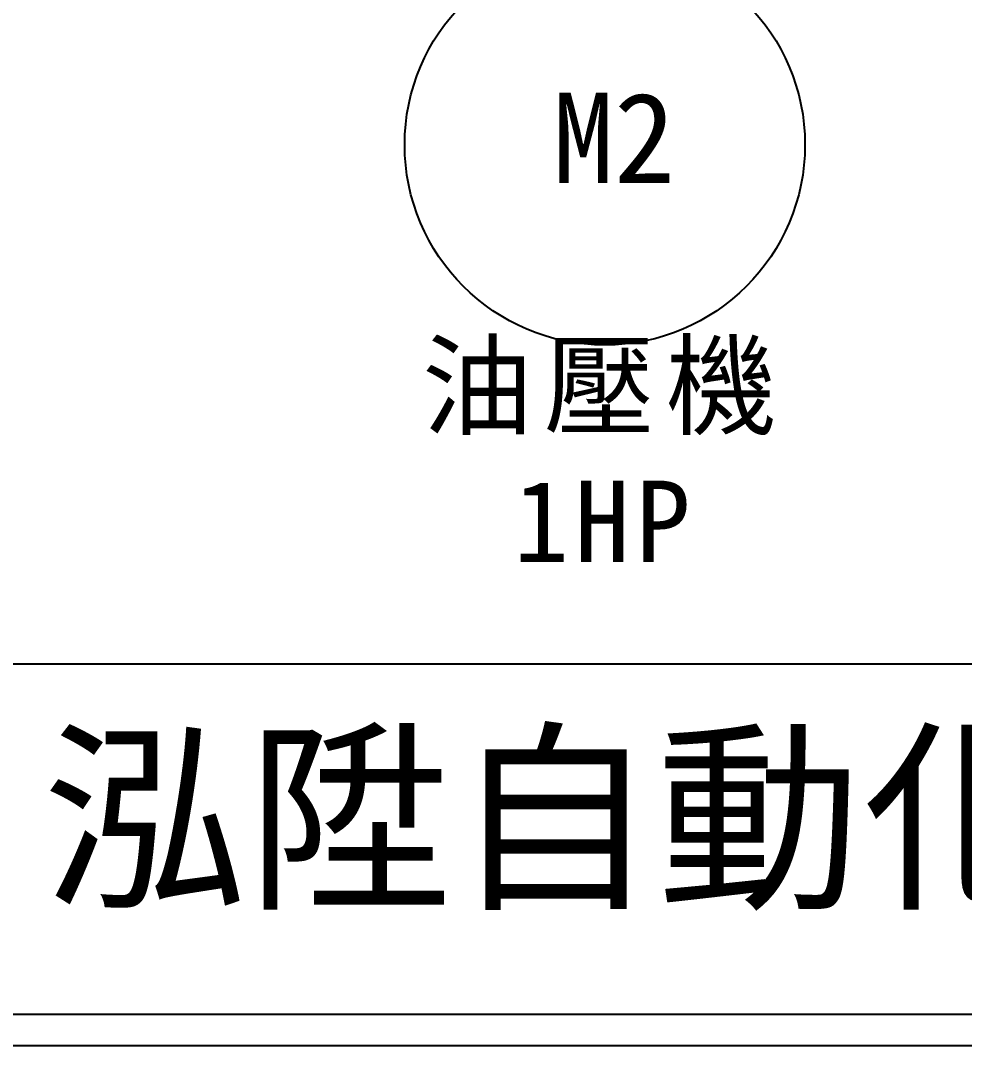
# Model space of a CAD drawing. Extents: x 10 to 297, y 3 to 207.
# Drawn here: x 47.73 to 85.46, y 3 to 43.95 of the extents above; entities that cross this region are included whole.
import ezdxf

# ---------------------------------------------------------------- set-up
doc = ezdxf.new("R2010")
doc.units = 0
doc.layers.get('0').update_dxf_attribs({"linetype": 'CONTINUOUS'})
doc.layers.add('圖框層', color=7, linetype='CONTINUOUS')
doc.styles.add('STSL', font='kaiu.ttf')
doc.styles.add('標楷體', font='kaiu.ttf')

msp = doc.modelspace()

# ---------------------------------------------------------------- linework, layer by layer
msp.add_circle((71.086, 38.989), 8)
at = {"layer": '圖框層', "color": 7}
for p, q in [((11.25, 18.25), (295.75, 18.25)), ((11.25, 4.25), (295.75, 4.25)), ((10, 3), (297, 3))]:
    msp.add_line(p, q, dxfattribs=at)

# ---------------------------------------------------------------- texts
at = {"color": 0, "insert": (71.086, 30.989), "char_height": 3.25, "width": 24.14544, "attachment_point": 2, "style": '標楷體'}
msp.add_mtext('{\\T1.1;油壓機\\P1HP}', dxfattribs=at)
at = {"layer": '圖框層', "color": 4, "style": 'STSL'}
for s, height, p in [('M2', 3.6, (69.002, 37.466)), ('泓陞自動化科技有限公司', 6, (48.604, 9.076))]:
    msp.add_text(s, height=height, dxfattribs=at).set_placement(p)

doc.saveas('drawing.dxf')
